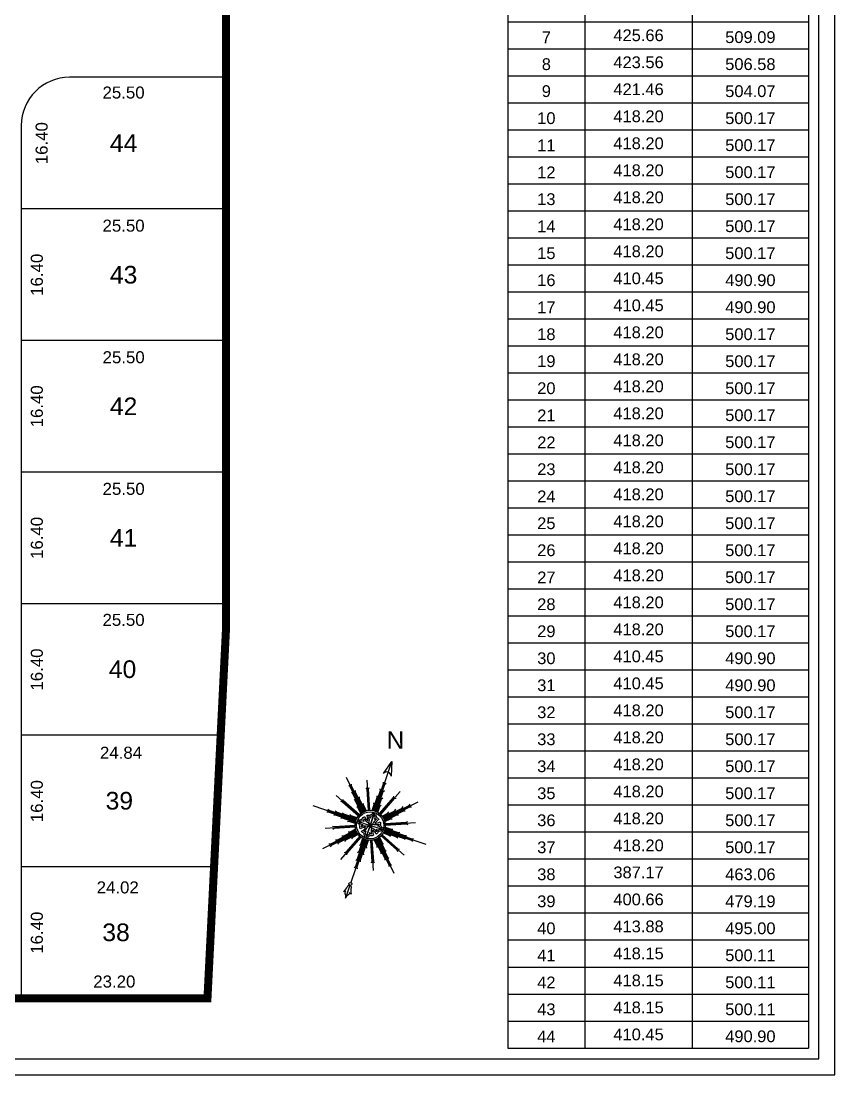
# Model space of a CAD drawing. Header units: metres. Extents: x -20425 to -20124, y -3531 to -2919.
# Drawn here: x -20225.9 to -20124.4, y -3531.3 to -3400 of the extents above; entities that cross this region are included whole.
import ezdxf
from ezdxf.enums import TextEntityAlignment as Align

# ---------------------------------------------------------------- set-up
doc = ezdxf.new("R2010")
doc.units = ezdxf.units.M
doc.header["$MEASUREMENT"] = 0
doc.header["$PDMODE"] = 32
doc.header["$PDSIZE"] = 1
doc.layers.add('DIMENSION', color=7, linetype='Continuous')
doc.layers.add('DIMENTION', color=6, linetype='Continuous')
doc.styles.add('AREAL', font='arial.ttf', dxfattribs={"height": 3})
doc.styles.add('ARIAL', font='arial.ttf', dxfattribs={"height": 1.5})
doc.dimstyles.new('Copy of STANDARD', dxfattribs={"dimtxt": 1.5, "dimasz": 0.5, "dimexe": 0.2, "dimexo": 0.3, "dimgap": 0.09, "dimtad": 0, "dimzin": 0, "dimdsep": 46, "dimtxsty": 'ARIAL', "dimblk1": 'OPEN', "dimblk2": 'OPEN', "dimsah": 1, "dimcen": 0.09, "dimse1": 1, "dimse2": 1, "dimsd1": 1, "dimsd2": 1, "dimadec": 0, "dimazin": 0, "dimtfac": 1, "dimtofl": 0, "dimtmove": 2, "dimatfit": 3, "dimldrblk": 'OPEN', "dimfxl": 0.2, "dimtolj": 1, "dimtzin": 0, "dimarcsym": 0})

# ---------------------------------------------------------------- blocks, each defined once
blk = doc.blocks.new('*D697')
at = {"layer": 'Defpoints', "color": 0, "linetype": 'Continuous', "transparency": 16777216}
for p in [(-20225.84, -3407.02), (-20223.29, -3407.02), (-20225.84, -3423.42)]:
    blk.add_point(p, dxfattribs=at)
at = {"layer": 'DIMENTION', "color": 0, "linetype": 'Continuous', "transparency": 16777216, "insert": (-20223.29, -3415.22), "char_height": 1.5, "attachment_point": 5, "rotation": 90, "style": 'ARIAL'}
blk.add_mtext('\\A1;16.40', dxfattribs=at)
blk = doc.blocks.new('_OPEN')
at = {"color": 0, "linetype": 'ByBlock'}
for p, q in [((-1, 0.17), (0, 0)), ((0, 0), (-1, -0.17)), ((0, 0), (-1, 0))]:
    blk.add_line(p, q, dxfattribs=at)
blk = doc.blocks.new('*D698')
at = {"layer": 'Defpoints', "color": 0, "linetype": 'Continuous', "transparency": 16777216}
for p in [(-20225.84, -3423.42), (-20200.34, -3423.42), (-20200.34, -3425.51)]:
    blk.add_point(p, dxfattribs=at)
at = {"layer": 'DIMENTION', "color": 0, "linetype": 'Continuous', "transparency": 16777216, "insert": (-20213.09, -3425.51), "char_height": 1.5, "attachment_point": 5, "style": 'ARIAL'}
blk.add_mtext('\\A1;25.50', dxfattribs=at)
blk = doc.blocks.new('*D602')
at = {"layer": 'Defpoints', "color": 0, "linetype": 'Continuous', "transparency": 16777216}
for p in [(-20225.83, -3519.71), (-20237.84, -3521.82, 0.05), (-20225.83, -3521.82, 0.05)]:
    blk.add_point(p, dxfattribs=at)
at = {"layer": 'DIMENTION', "color": 0, "linetype": 'Continuous', "transparency": 16777216, "insert": (-20231.83, -3519.71), "char_height": 1.5, "attachment_point": 5, "rotation": 360, "style": 'ARIAL'}
blk.add_mtext('\\A1;12.00', dxfattribs=at)
blk = doc.blocks.new('*D603')
at = {"layer": 'Defpoints', "color": 0, "linetype": 'Continuous', "transparency": 16777216}
for p in [(-20202.64, -3519.71), (-20225.83, -3521.82, 0.05), (-20202.64, -3521.82)]:
    blk.add_point(p, dxfattribs=at)
at = {"layer": 'DIMENTION', "color": 0, "linetype": 'Continuous', "transparency": 16777216, "insert": (-20214.24, -3519.71), "char_height": 1.5, "attachment_point": 5, "rotation": 360, "style": 'ARIAL'}
blk.add_mtext('\\A1;23.20', dxfattribs=at)
blk = doc.blocks.new('*D652')
at = {"layer": 'Defpoints', "color": 0, "linetype": 'Continuous', "transparency": 16777216}
for p in [(-20225.83, -3505.42), (-20223.89, -3505.42), (-20225.83, -3521.82, 0.05)]:
    blk.add_point(p, dxfattribs=at)
at = {"layer": 'DIMENTION', "color": 0, "linetype": 'Continuous', "transparency": 16777216, "insert": (-20223.89, -3513.62), "char_height": 1.5, "attachment_point": 5, "rotation": 90, "style": 'ARIAL'}
blk.add_mtext('\\A1;16.40', dxfattribs=at)
blk = doc.blocks.new('*D653')
at = {"layer": 'Defpoints', "color": 0, "linetype": 'Continuous', "transparency": 16777216}
for p in [(-20225.83, -3489.02), (-20223.89, -3489.02), (-20225.83, -3505.42)]:
    blk.add_point(p, dxfattribs=at)
at = {"layer": 'DIMENTION', "color": 0, "linetype": 'Continuous', "transparency": 16777216, "insert": (-20223.89, -3497.22), "char_height": 1.5, "attachment_point": 5, "rotation": 90, "style": 'ARIAL'}
blk.add_mtext('\\A1;16.40', dxfattribs=at)
blk = doc.blocks.new('*D654')
at = {"layer": 'Defpoints', "color": 0, "linetype": 'Continuous', "transparency": 16777216}
for p in [(-20225.83, -3472.62), (-20223.89, -3472.62), (-20225.83, -3489.02)]:
    blk.add_point(p, dxfattribs=at)
at = {"layer": 'DIMENTION', "color": 0, "linetype": 'Continuous', "transparency": 16777216, "insert": (-20223.89, -3480.82), "char_height": 1.5, "attachment_point": 5, "rotation": 90, "style": 'ARIAL'}
blk.add_mtext('\\A1;16.40', dxfattribs=at)
blk = doc.blocks.new('*D655')
at = {"layer": 'Defpoints', "color": 0, "linetype": 'Continuous', "transparency": 16777216}
for p in [(-20225.83, -3456.22), (-20223.89, -3456.22), (-20225.83, -3472.62)]:
    blk.add_point(p, dxfattribs=at)
at = {"layer": 'DIMENTION', "color": 0, "linetype": 'Continuous', "transparency": 16777216, "insert": (-20223.89, -3464.42), "char_height": 1.5, "attachment_point": 5, "rotation": 90, "style": 'ARIAL'}
blk.add_mtext('\\A1;16.40', dxfattribs=at)
blk = doc.blocks.new('*D656')
at = {"layer": 'Defpoints', "color": 0, "linetype": 'Continuous', "transparency": 16777216}
for p in [(-20225.83, -3439.82), (-20223.89, -3439.82), (-20225.83, -3456.22)]:
    blk.add_point(p, dxfattribs=at)
at = {"layer": 'DIMENTION', "color": 0, "linetype": 'Continuous', "transparency": 16777216, "insert": (-20223.89, -3448.02), "char_height": 1.5, "attachment_point": 5, "rotation": 90, "style": 'ARIAL'}
blk.add_mtext('\\A1;16.40', dxfattribs=at)
blk = doc.blocks.new('*D657')
at = {"layer": 'Defpoints', "color": 0, "linetype": 'Continuous', "transparency": 16777216}
for p in [(-20225.84, -3423.42), (-20223.89, -3423.42), (-20225.83, -3439.82)]:
    blk.add_point(p, dxfattribs=at)
at = {"layer": 'DIMENTION', "color": 0, "linetype": 'Continuous', "transparency": 16777216, "insert": (-20223.89, -3431.62), "char_height": 1.5, "attachment_point": 5, "rotation": 90, "style": 'ARIAL'}
blk.add_mtext('\\A1;16.40', dxfattribs=at)
blk = doc.blocks.new('*D658')
at = {"layer": 'Defpoints', "color": 0, "linetype": 'Continuous', "transparency": 16777216}
for p in [(-20225.84, -3407.02), (-20200.34, -3407.02), (-20200.34, -3408.92)]:
    blk.add_point(p, dxfattribs=at)
at = {"layer": 'DIMENTION', "color": 0, "linetype": 'Continuous', "transparency": 16777216, "insert": (-20213.09, -3408.92), "char_height": 1.5, "attachment_point": 5, "style": 'ARIAL'}
blk.add_mtext('\\A1;25.50', dxfattribs=at)
blk = doc.blocks.new('*D659')
at = {"layer": 'Defpoints', "color": 0, "linetype": 'Continuous', "transparency": 16777216}
for p in [(-20225.83, -3472.62), (-20200.34, -3472.62), (-20225.83, -3474.64)]:
    blk.add_point(p, dxfattribs=at)
at = {"layer": 'DIMENTION', "color": 0, "linetype": 'Continuous', "transparency": 16777216, "insert": (-20213.09, -3474.64), "char_height": 1.5, "attachment_point": 5, "style": 'ARIAL'}
blk.add_mtext('\\A1;25.50', dxfattribs=at)
blk = doc.blocks.new('*D660')
at = {"layer": 'Defpoints', "color": 0, "linetype": 'Continuous', "transparency": 16777216}
for p in [(-20225.83, -3489.02), (-20200.99, -3489.02), (-20225.83, -3491.2)]:
    blk.add_point(p, dxfattribs=at)
at = {"layer": 'DIMENTION', "color": 0, "linetype": 'Continuous', "transparency": 16777216, "insert": (-20213.41, -3491.2), "char_height": 1.5, "attachment_point": 5, "style": 'ARIAL'}
blk.add_mtext('\\A1;24.84', dxfattribs=at)
blk = doc.blocks.new('*D661')
at = {"layer": 'Defpoints', "color": 0, "linetype": 'Continuous', "transparency": 16777216}
for p in [(-20225.83, -3505.42), (-20201.81, -3505.42), (-20225.83, -3507.98)]:
    blk.add_point(p, dxfattribs=at)
at = {"layer": 'DIMENTION', "color": 0, "linetype": 'Continuous', "transparency": 16777216, "insert": (-20213.82, -3507.98), "char_height": 1.5, "attachment_point": 5, "style": 'ARIAL'}
blk.add_mtext('\\A1;24.02', dxfattribs=at)
blk = doc.blocks.new('*D662')
at = {"layer": 'Defpoints', "color": 0, "linetype": 'Continuous', "transparency": 16777216}
for p in [(-20225.83, -3439.82), (-20200.33, -3439.82), (-20200.33, -3441.91)]:
    blk.add_point(p, dxfattribs=at)
at = {"layer": 'DIMENTION', "color": 0, "linetype": 'Continuous', "transparency": 16777216, "insert": (-20213.08, -3441.91), "char_height": 1.5, "attachment_point": 5, "style": 'ARIAL'}
blk.add_mtext('\\A1;25.50', dxfattribs=at)
blk = doc.blocks.new('*D663')
at = {"layer": 'Defpoints', "color": 0, "linetype": 'Continuous', "transparency": 16777216}
for p in [(-20225.83, -3456.22), (-20200.33, -3456.22), (-20200.33, -3458.31)]:
    blk.add_point(p, dxfattribs=at)
at = {"layer": 'DIMENTION', "color": 0, "linetype": 'Continuous', "transparency": 16777216, "insert": (-20213.08, -3458.31), "char_height": 1.5, "attachment_point": 5, "style": 'ARIAL'}
blk.add_mtext('\\A1;25.50', dxfattribs=at)

msp = doc.modelspace()

# ---------------------------------------------------------------- linework, layer by layer
at = {"layer": 'DIMENSION', "color": 0, "linetype": 'Continuous'}
msp.add_line((-20184.889, -3507.704), (-20185.433, -3509.307), dxfattribs=at)
for points in [[(-20181.752, -3498.461), (-20179.654, -3492.28)], [(-20183.188, -3498.555), (-20185.296, -3494.28)], [(-20182.479, -3498.365), (-20182.725, -3494.613)], [(-20181.841, -3498.433), (-20180.693, -3495.048), (-20180.721, -3494.839)], [(-20183.271, -3498.598), (-20184.852, -3495.393), (-20185.019, -3495.266)], [(-20183.352, -3498.646), (-20184.52, -3496.277), (-20184.688, -3496.15)], [(-20183.102, -3498.515), (-20184.683, -3495.31), (-20184.682, -3495.099)], [(-20183.015, -3498.48), (-20184.183, -3496.111), (-20184.182, -3495.901)], [(-20182.573, -3498.373), (-20182.745, -3495.745), (-20182.851, -3495.563)], [(-20182.385, -3498.361), (-20182.558, -3495.732), (-20182.476, -3495.539)], [(-20181.933, -3498.409), (-20181.084, -3495.908), (-20181.112, -3495.699)], [(-20181.663, -3498.493), (-20180.515, -3495.108), (-20180.365, -3494.96)], [(-20181.577, -3498.53), (-20180.728, -3496.029), (-20180.578, -3495.881)], [(-20181.116, -3498.827), (-20178.637, -3496)], [(-20183.769, -3499.001), (-20186.597, -3496.522)], [(-20183.83, -3499.074), (-20185.81, -3497.337), (-20186.014, -3497.283)], [(-20183.706, -3498.932), (-20185.687, -3497.195), (-20185.766, -3497.001)], [(-20183.431, -3498.699), (-20184.189, -3497.162), (-20184.356, -3497.035)], [(-20182.925, -3498.449), (-20183.683, -3496.913), (-20183.682, -3496.702)], [(-20182.12, -3498.376), (-20181.866, -3497.628), (-20181.895, -3497.419)], [(-20182.026, -3498.39), (-20181.475, -3496.768), (-20181.504, -3496.559)], [(-20181.492, -3498.571), (-20180.941, -3496.949), (-20180.791, -3496.801)], [(-20181.189, -3498.767), (-20179.452, -3496.786), (-20179.399, -3496.583)], [(-20181.047, -3498.891), (-20179.31, -3496.91), (-20179.116, -3496.831)], [(-20180.67, -3499.409), (-20176.395, -3497.301)], [(-20184.136, -3499.637), (-20189.477, -3497.824)], [(-20184.164, -3499.726), (-20187.549, -3498.578), (-20187.757, -3498.606)], [(-20184.104, -3499.548), (-20187.489, -3498.4), (-20187.636, -3498.25)], [(-20184.067, -3499.462), (-20186.568, -3498.613), (-20186.716, -3498.463)], [(-20184.025, -3499.376), (-20185.648, -3498.826), (-20185.796, -3498.676)], [(-20183.508, -3498.755), (-20183.857, -3498.047), (-20184.025, -3497.92)], [(-20182.834, -3498.422), (-20183.183, -3497.714), (-20183.182, -3497.504)], [(-20181.408, -3498.617), (-20181.154, -3497.869), (-20181.005, -3497.721)], [(-20180.87, -3499.089), (-20180.162, -3498.739), (-20180.035, -3498.572)], [(-20180.814, -3499.166), (-20179.277, -3498.408), (-20179.15, -3498.24)], [(-20180.761, -3499.245), (-20178.392, -3498.076), (-20178.265, -3497.909)], [(-20180.714, -3499.326), (-20177.508, -3497.745), (-20177.381, -3497.577)], [(-20180.63, -3499.495), (-20177.425, -3497.913), (-20177.214, -3497.914)], [(-20180.595, -3499.582), (-20178.226, -3498.413), (-20178.016, -3498.415)], [(-20184.188, -3499.818), (-20186.689, -3498.969), (-20186.897, -3498.997)], [(-20184.207, -3499.911), (-20185.829, -3499.36), (-20186.037, -3499.389)], [(-20184.221, -3500.005), (-20184.969, -3499.751), (-20185.177, -3499.78)], [(-20183.979, -3499.293), (-20184.728, -3499.039), (-20184.875, -3498.889)], [(-20180.564, -3499.672), (-20179.028, -3498.914), (-20178.817, -3498.915)], [(-20180.538, -3499.763), (-20179.829, -3499.414), (-20179.619, -3499.415)], [(-20180.488, -3500.024), (-20177.86, -3499.852), (-20177.678, -3499.745)], [(-20180.48, -3500.118), (-20176.728, -3499.872)], [(-20180.476, -3500.212), (-20177.847, -3500.039), (-20177.654, -3500.121)], [(-20184.042, -3501.072), (-20188.317, -3503.181)], [(-20184.232, -3500.364), (-20187.984, -3500.61)], [(-20184.081, -3500.987), (-20187.287, -3502.568), (-20187.497, -3502.567)], [(-20183.998, -3501.156), (-20187.204, -3502.737), (-20187.331, -3502.904)], [(-20184.236, -3500.27), (-20186.864, -3500.442), (-20187.058, -3500.361)], [(-20184.223, -3500.458), (-20186.852, -3500.63), (-20187.034, -3500.736)], [(-20184.117, -3500.9), (-20186.486, -3502.068), (-20186.696, -3502.067)], [(-20183.95, -3501.237), (-20186.319, -3502.405), (-20186.446, -3502.573)], [(-20184.148, -3500.81), (-20185.684, -3501.568), (-20185.894, -3501.567)], [(-20183.898, -3501.316), (-20185.435, -3502.074), (-20185.562, -3502.241)], [(-20184.174, -3500.718), (-20184.883, -3501.068), (-20185.093, -3501.067)], [(-20183.842, -3501.393), (-20184.55, -3501.742), (-20184.677, -3501.91)], [(-20180.882, -3501.408), (-20178.901, -3503.145), (-20178.698, -3503.198)], [(-20180.754, -3500.785), (-20175.413, -3502.597)], [(-20180.732, -3501.189), (-20179.984, -3501.443), (-20179.836, -3501.592)], [(-20180.686, -3501.105), (-20179.064, -3501.656), (-20178.916, -3501.805)], [(-20180.645, -3501.02), (-20178.144, -3501.869), (-20177.996, -3502.018)], [(-20180.608, -3500.933), (-20177.223, -3502.082), (-20177.075, -3502.231)], [(-20180.548, -3500.755), (-20177.163, -3501.904), (-20176.955, -3501.875)], [(-20180.524, -3500.664), (-20178.023, -3501.513), (-20177.815, -3501.484)], [(-20180.505, -3500.571), (-20178.883, -3501.122), (-20178.674, -3501.093)], [(-20180.491, -3500.477), (-20179.743, -3500.731), (-20179.534, -3500.702)], [(-20183.595, -3501.654), (-20186.074, -3504.482)], [(-20183.665, -3501.591), (-20185.401, -3503.571), (-20185.596, -3503.651)], [(-20183.523, -3501.715), (-20185.26, -3503.695), (-20185.313, -3503.899)], [(-20182.96, -3502.021), (-20184.773, -3507.362)], [(-20183.048, -3501.989), (-20184.197, -3505.374), (-20184.346, -3505.521)], [(-20183.135, -3501.952), (-20183.984, -3504.453), (-20184.133, -3504.601)], [(-20182.87, -3502.049), (-20184.019, -3505.434), (-20183.99, -3505.642)], [(-20183.22, -3501.91), (-20183.771, -3503.533), (-20183.92, -3503.681)], [(-20183.304, -3501.864), (-20183.558, -3502.612), (-20183.707, -3502.76)], [(-20182.779, -3502.073), (-20183.628, -3504.574), (-20183.599, -3504.782)], [(-20182.686, -3502.092), (-20183.237, -3503.714), (-20183.208, -3503.922)], [(-20182.592, -3502.106), (-20182.846, -3502.854), (-20182.817, -3503.062)], [(-20182.327, -3502.121), (-20182.154, -3504.749), (-20182.236, -3504.943)], [(-20182.233, -3502.117), (-20181.987, -3505.869)], [(-20182.139, -3502.108), (-20181.967, -3504.737), (-20181.861, -3504.919)], [(-20181.878, -3502.059), (-20181.529, -3502.768), (-20181.53, -3502.978)], [(-20181.787, -3502.033), (-20181.029, -3503.569), (-20181.03, -3503.779)], [(-20181.697, -3502.002), (-20180.529, -3504.371), (-20180.53, -3504.581)], [(-20181.61, -3501.966), (-20180.028, -3505.172), (-20180.03, -3505.382)], [(-20181.524, -3501.927), (-20179.416, -3506.202)], [(-20181.441, -3501.883), (-20179.86, -3505.089), (-20179.692, -3505.216)], [(-20181.36, -3501.835), (-20180.191, -3504.204), (-20180.024, -3504.331)], [(-20181.281, -3501.783), (-20180.523, -3503.32), (-20180.355, -3503.447)], [(-20181.204, -3501.727), (-20180.854, -3502.435), (-20180.687, -3502.562)], [(-20181.006, -3501.549), (-20179.025, -3503.286), (-20178.946, -3503.481)], [(-20180.942, -3501.48), (-20178.115, -3503.959)]]:
    msp.add_lwpolyline(points, dxfattribs=at)
msp.add_lwpolyline([(-20179.654, -3492.28), (-20179.733, -3494.093, 0.6485132), (-20180.696, -3493.767)], format="xyb", close=True, dxfattribs=at)
for points in [[(-20183.888, -3499.522, 0.189261), (-20183.507, -3499.501, -0.0957487), (-20183.34, -3499.462, -0.223065), (-20183.081, -3499.154, 0.135715), (-20182.637, -3499.658, 0.13637), (-20182.782, -3499.007, -0.225953), (-20182.375, -3498.986, -0.0957488), (-20182.243, -3498.877, 0.18926), (-20181.994, -3498.588)], [(-20181.812, -3498.639), (-20182.356, -3500.241, -0.397364), (-20182.508, -3499.954, 0.143428), (-20182.521, -3499.14, -0.30139), (-20182.282, -3499.346, -0.350824), (-20182.153, -3499.042, 0.189261), (-20181.812, -3498.639)], [(-20181.812, -3498.639, 0.189261), (-20181.787, -3499.167, -0.350824), (-20181.87, -3499.485, -0.30139), (-20181.555, -3499.467, 0.143428), (-20182.061, -3500.106, -0.397364), (-20182.356, -3500.241), (-20181.812, -3498.639)], [(-20181.637, -3498.709, 0.189261), (-20181.616, -3499.09, -0.0957487), (-20181.577, -3499.257, -0.223065), (-20181.269, -3499.516, 0.135715), (-20181.773, -3499.96, 0.13637), (-20181.122, -3499.815, -0.225953), (-20181.101, -3500.222, -0.0957488), (-20180.992, -3500.354, 0.18926), (-20180.703, -3500.603)], [(-20183.074, -3501.773, 0.189261), (-20183.096, -3501.392, -0.0957487), (-20183.135, -3501.225, -0.223065), (-20183.443, -3500.966, 0.135715), (-20182.938, -3500.522, 0.13637), (-20183.59, -3500.667, -0.225953), (-20183.611, -3500.26, -0.0957488), (-20183.72, -3500.127, 0.18926), (-20184.009, -3499.879)], [(-20183.958, -3499.697, 0.189261), (-20183.43, -3499.672, -0.350824), (-20183.111, -3499.755, -0.30139), (-20183.129, -3499.44, 0.143428), (-20182.491, -3499.946, -0.397364), (-20182.356, -3500.241)], [(-20183.958, -3499.697), (-20182.356, -3500.241, -0.397364), (-20182.643, -3500.393, 0.143428), (-20183.457, -3500.405, -0.30139), (-20183.251, -3500.167, -0.350824), (-20183.554, -3500.038, 0.189261), (-20183.958, -3499.697)], [(-20180.754, -3500.785), (-20182.356, -3500.241, -0.397364), (-20182.069, -3500.089, 0.143428), (-20181.255, -3500.076, -0.30139), (-20181.461, -3500.315, -0.350824), (-20181.157, -3500.444, 0.189261), (-20180.754, -3500.785)], [(-20182.9, -3501.843, 0.189261), (-20182.924, -3501.315, -0.350824), (-20182.842, -3500.996, -0.30139), (-20183.157, -3501.014, 0.143428), (-20182.651, -3500.376, -0.397364), (-20182.356, -3500.241), (-20182.9, -3501.843)], [(-20182.9, -3501.843), (-20182.356, -3500.241, -0.397364), (-20182.204, -3500.528, 0.143428), (-20182.191, -3501.342, -0.30139), (-20182.43, -3501.136, -0.350824), (-20182.559, -3501.439, 0.189261), (-20182.9, -3501.843)], [(-20180.824, -3500.959, 0.189261), (-20181.205, -3500.981, -0.0957487), (-20181.372, -3501.02, -0.223065), (-20181.631, -3501.328, 0.135715), (-20182.075, -3500.823, 0.13637), (-20181.93, -3501.475, -0.225953), (-20182.337, -3501.496, -0.0957488), (-20182.469, -3501.605, 0.18926), (-20182.718, -3501.894)], [(-20180.754, -3500.785, 0.189261), (-20181.282, -3500.809, -0.350824), (-20181.6, -3500.727, -0.30139), (-20181.583, -3501.042, 0.143428), (-20182.221, -3500.536, -0.397364), (-20182.356, -3500.241)], [(-20185.433, -3509.307, 0.189261), (-20185.457, -3508.779, -0.350824), (-20185.375, -3508.46, -0.30139), (-20185.69, -3508.478, 0.143428), (-20185.184, -3507.84)], [(-20185.184, -3507.84, -0.9437429), (-20184.737, -3507.991, 0.143428), (-20184.724, -3508.805, -0.30139), (-20184.963, -3508.6, -0.350824), (-20185.092, -3508.903, 0.189261), (-20185.433, -3509.307)]]:
    msp.add_lwpolyline(points, format="xyb", dxfattribs=at)
for centre, radius in [((-20182.356, -3500.241), 1.88), ((-20182.356, -3500.241), 1.692), ((-20184.831, -3507.533), 0.181)]:
    msp.add_circle(centre, radius, dxfattribs=at)
at = {"layer": 'DIMENTION', "color": 7, "linetype": 'Continuous'}
for p, q in [((-20165.214, -3370.681), (-20165.214, -3527.988)), ((-20127.731, -3370.681), (-20127.731, -3527.988)), ((-20155.6, -3373.612), (-20155.6, -3527.988)), ((-20142.236, -3376.76), (-20142.236, -3527.988)), ((-20165.214, -3400.101), (-20127.731, -3400.101)), ((-20165.214, -3403.466), (-20127.731, -3403.466)), ((-20165.214, -3406.831), (-20127.731, -3406.831)), ((-20165.214, -3410.197), (-20127.731, -3410.197)), ((-20165.214, -3413.562), (-20127.731, -3413.562)), ((-20165.214, -3416.928), (-20127.731, -3416.928)), ((-20165.214, -3420.293), (-20127.731, -3420.293)), ((-20165.214, -3423.659), (-20127.731, -3423.659)), ((-20165.214, -3427.024), (-20127.731, -3427.024)), ((-20165.214, -3430.39), (-20127.731, -3430.39)), ((-20165.214, -3433.755), (-20127.731, -3433.755)), ((-20165.214, -3437.121), (-20127.731, -3437.121)), ((-20165.214, -3440.486), (-20127.731, -3440.486)), ((-20165.214, -3443.852), (-20127.731, -3443.852)), ((-20165.214, -3447.217), (-20127.731, -3447.217)), ((-20165.214, -3450.583), (-20127.731, -3450.583)), ((-20165.214, -3453.948), (-20127.731, -3453.948)), ((-20165.214, -3457.313), (-20127.731, -3457.313)), ((-20165.214, -3460.679), (-20127.731, -3460.679)), ((-20165.214, -3464.044), (-20127.731, -3464.044)), ((-20165.214, -3467.41), (-20127.731, -3467.41)), ((-20165.214, -3470.775), (-20127.731, -3470.775)), ((-20165.214, -3474.141), (-20127.731, -3474.141)), ((-20165.214, -3477.506), (-20127.731, -3477.506)), ((-20165.214, -3480.872), (-20127.731, -3480.872)), ((-20165.214, -3484.237), (-20127.731, -3484.237)), ((-20165.214, -3487.603), (-20127.731, -3487.603)), ((-20165.214, -3490.968), (-20127.731, -3490.968)), ((-20165.214, -3494.334), (-20127.731, -3494.334)), ((-20165.214, -3497.699), (-20127.731, -3497.699)), ((-20165.214, -3501.065), (-20127.731, -3501.065)), ((-20165.214, -3504.43), (-20127.731, -3504.43)), ((-20165.214, -3507.795), (-20127.731, -3507.795)), ((-20165.214, -3511.161), (-20127.731, -3511.161)), ((-20165.214, -3514.526), (-20127.731, -3514.526)), ((-20165.214, -3517.892), (-20127.731, -3517.892)), ((-20165.214, -3521.257), (-20127.731, -3521.257)), ((-20165.214, -3524.623), (-20127.731, -3524.623)), ((-20165.214, -3527.988), (-20127.731, -3527.988))]:
    msp.add_line(p, q, dxfattribs=at)
at = {"layer": 'DIMENTION', "color": 0, "linetype": 'Continuous'}
for points in [[(-20424.811, -3531.341), (-20124.449, -3531.341), (-20124.449, -2918.531), (-20424.811, -2918.531)], [(-20422.811, -3529.341), (-20126.449, -3529.341), (-20126.449, -2920.531), (-20422.811, -2920.531)]]:
    msp.add_lwpolyline(points, close=True, dxfattribs=at)
at = {"layer": 'DIMENTION', "color": 1, "linetype": 'Continuous', "const_width": 1}
msp.add_lwpolyline([(-20200.336, -3114.401), (-20198.383, -3103.183), (-20188.602, -3067.25), (-20186.137, -3062.401), (-20186.137, -3062.401), (-20181.429, -3053.138), (-20215.373, -2928.562), (-20215.373, -2928.562), (-20280.161, -2939.474), (-20308.053, -2954.902), (-20337.174, -2960.266), (-20370.873, -2962.89), (-20388.704, -2974.496), (-20392.97, -2978.16), (-20408.868, -2987.995), (-20400.042, -3118.314), (-20387.876, -3246.877), (-20389.246, -3311.003), (-20390.617, -3375.129), (-20389.471, -3521.815), (-20202.637, -3521.815), (-20200.336, -3475.953), (-20200.336, -3383.109), (-20200.336, -3335.901)], close=True, dxfattribs=at)
at = {"layer": 'DIMENTION', "color": 0, "linetype": 'Continuous'}
for points in [[(-20200.336, -3407.015), (-20219.836, -3407.015)], [(-20200.336, -3423.415), (-20225.834, -3423.415)], [(-20200.336, -3439.815), (-20225.834, -3439.815)], [(-20200.336, -3456.215), (-20225.834, -3456.215)], [(-20200.336, -3472.615), (-20225.834, -3472.615)], [(-20200.992, -3489.015), (-20225.834, -3489.015)], [(-20201.814, -3505.415), (-20225.834, -3505.415)]]:
    msp.add_lwpolyline(points, dxfattribs=at)
at = {"layer": 'DIMENTION', "color": 0, "linetype": 'Continuous', "elevation": 0.05}
msp.add_lwpolyline([(-20225.834, -3412.832), (-20225.834, -3521.815)], dxfattribs=at)
at = {"layer": 'DIMENTION', "color": 0, "linetype": 'Continuous'}
msp.add_arc((-20219.836, -3413.015), 6, 90, 180, dxfattribs=at)

# ---------------------------------------------------------------- texts
at = {"layer": 'DIMENSION', "color": 0, "linetype": 'Continuous', "style": 'AREAL'}
msp.add_text('N', height=2.153, dxfattribs=at).set_placement((-20180.298, -3490.692))
at = {"layer": 'DIMENTION', "color": 5, "linetype": 'Continuous', "style": 'ARIAL'}
for s, p in [('44', (-20213.085, -3415.215)), ('43', (-20213.085, -3431.615)), ('42', (-20213.085, -3448.015)), ('41', (-20213.085, -3464.415)), ('40', (-20213.215, -3480.775)), ('39', (-20213.617, -3497.169)), ('38', (-20214.028, -3513.568))]:
    msp.add_text(s, height=2.2, dxfattribs=at).set_placement(p, align=Align.MIDDLE_CENTER)
at = {"layer": 'DIMENTION', "color": 7, "linetype": 'Continuous', "char_height": 1.4675}
for s, insert, width, attachment_point in [('{\\fArial|b0|i0|c0;7', (-20160.407, -3402.762), 8.20496, 8), ('{\\fArial|b0|i0|c0;425.66', (-20148.918, -3401.783), 11.95523, 5), ('{\\fArial|b0|i0|c0;509.09', (-20134.984, -3402.762), 13.09662, 8), ('{\\fArial|b0|i0|c0;8', (-20160.407, -3406.127), 8.20496, 8), ('{\\fArial|b0|i0|c0;423.56', (-20148.918, -3405.149), 11.95523, 5), ('{\\fArial|b0|i0|c0;506.58', (-20134.984, -3406.127), 13.09662, 8), ('{\\fArial|b0|i0|c0;9', (-20160.407, -3409.493), 8.20496, 8), ('{\\fArial|b0|i0|c0;421.46', (-20148.918, -3408.514), 11.95523, 5), ('{\\fArial|b0|i0|c0;504.07', (-20134.984, -3409.493), 13.09662, 8), ('{\\fArial|b0|i0|c0;10', (-20160.407, -3412.858), 8.20496, 8), ('{\\fArial|b0|i0|c0;418.20', (-20148.918, -3411.88), 11.95523, 5), ('{\\fArial|b0|i0|c0;500.17', (-20134.984, -3412.858), 13.09662, 8), ('{\\fArial|b0|i0|c0;418.20', (-20148.918, -3415.245), 11.95523, 5), ('{\\fArial|b0|i0|c0;500.17', (-20134.984, -3416.223), 13.09662, 8), ('{\\fArial|b0|i0|c0;11', (-20160.407, -3416.223), 8.20496, 8), ('{\\fArial|b0|i0|c0;12', (-20160.407, -3419.589), 8.20496, 8), ('{\\fArial|b0|i0|c0;418.20', (-20148.918, -3418.611), 11.95523, 5), ('{\\fArial|b0|i0|c0;500.17', (-20134.984, -3419.589), 13.09662, 8), ('{\\fArial|b0|i0|c0;418.20', (-20148.918, -3421.976), 11.95523, 5), ('{\\fArial|b0|i0|c0;13', (-20160.407, -3422.954), 8.20496, 8), ('{\\fArial|b0|i0|c0;500.17', (-20134.984, -3422.954), 13.09662, 8), ('{\\fArial|b0|i0|c0;14', (-20160.407, -3426.32), 8.20496, 8), ('{\\fArial|b0|i0|c0;418.20', (-20148.918, -3425.342), 11.95523, 5), ('{\\fArial|b0|i0|c0;500.17', (-20134.984, -3426.32), 13.09662, 8), ('{\\fArial|b0|i0|c0;15', (-20160.407, -3429.685), 8.20496, 8), ('{\\fArial|b0|i0|c0;418.20', (-20148.918, -3428.707), 11.95523, 5), ('{\\fArial|b0|i0|c0;500.17', (-20134.984, -3429.685), 13.09662, 8), ('{\\fArial|b0|i0|c0;16', (-20160.407, -3433.051), 8.20496, 8), ('{\\fArial|b0|i0|c0;410.45', (-20148.918, -3432.072), 11.95523, 5), ('{\\fArial|b0|i0|c0;490.90', (-20134.984, -3433.051), 13.09662, 8), ('{\\fArial|b0|i0|c0;17', (-20160.407, -3436.416), 8.20496, 8), ('{\\fArial|b0|i0|c0;410.45', (-20148.918, -3435.438), 11.95523, 5), ('{\\fArial|b0|i0|c0;490.90', (-20134.984, -3436.416), 13.09662, 8), ('{\\fArial|b0|i0|c0;18', (-20160.407, -3439.782), 8.20496, 8), ('{\\fArial|b0|i0|c0;418.20', (-20148.918, -3438.803), 11.95523, 5), ('{\\fArial|b0|i0|c0;500.17', (-20134.984, -3439.782), 13.09662, 8), ('{\\fArial|b0|i0|c0;19', (-20160.407, -3443.147), 8.20496, 8), ('{\\fArial|b0|i0|c0;418.20', (-20148.918, -3442.169), 11.95523, 5), ('{\\fArial|b0|i0|c0;500.17', (-20134.984, -3443.147), 13.09662, 8), ('{\\fArial|b0|i0|c0;418.20', (-20148.918, -3445.534), 11.95523, 5), ('{\\fArial|b0|i0|c0;20', (-20160.407, -3446.513), 8.20496, 8), ('{\\fArial|b0|i0|c0;500.17', (-20134.984, -3446.513), 13.09662, 8), ('{\\fArial|b0|i0|c0;21', (-20160.407, -3449.878), 8.20496, 8), ('{\\fArial|b0|i0|c0;418.20', (-20148.918, -3448.9), 11.95523, 5), ('{\\fArial|b0|i0|c0;500.17', (-20134.984, -3449.878), 13.09662, 8), ('{\\fArial|b0|i0|c0;418.20', (-20148.918, -3452.265), 11.95523, 5), ('{\\fArial|b0|i0|c0;22', (-20160.407, -3453.244), 8.20496, 8), ('{\\fArial|b0|i0|c0;500.17', (-20134.984, -3453.244), 13.09662, 8), ('{\\fArial|b0|i0|c0;23', (-20160.407, -3456.609), 8.20496, 8), ('{\\fArial|b0|i0|c0;418.20', (-20148.918, -3455.631), 11.95523, 5), ('{\\fArial|b0|i0|c0;500.17', (-20134.984, -3456.609), 13.09662, 8), ('{\\fArial|b0|i0|c0;24', (-20160.407, -3459.975), 8.20496, 8), ('{\\fArial|b0|i0|c0;418.20', (-20148.918, -3458.996), 11.95523, 5), ('{\\fArial|b0|i0|c0;500.17', (-20134.984, -3459.975), 13.09662, 8), ('{\\fArial|b0|i0|c0;25', (-20160.407, -3463.34), 8.20496, 8), ('{\\fArial|b0|i0|c0;418.20', (-20148.918, -3462.362), 11.95523, 5), ('{\\fArial|b0|i0|c0;500.17', (-20134.984, -3463.34), 13.09662, 8), ('{\\fArial|b0|i0|c0;26', (-20160.407, -3466.705), 8.20496, 8), ('{\\fArial|b0|i0|c0;418.20', (-20148.918, -3465.727), 11.95523, 5), ('{\\fArial|b0|i0|c0;500.17', (-20134.984, -3466.705), 13.09662, 8), ('{\\fArial|b0|i0|c0;27', (-20160.407, -3470.071), 8.20496, 8), ('{\\fArial|b0|i0|c0;418.20', (-20148.918, -3469.093), 11.95523, 5), ('{\\fArial|b0|i0|c0;500.17', (-20134.984, -3470.071), 13.09662, 8), ('{\\fArial|b0|i0|c0;28', (-20160.407, -3473.436), 8.20496, 8), ('{\\fArial|b0|i0|c0;418.20', (-20148.918, -3472.458), 11.95523, 5), ('{\\fArial|b0|i0|c0;500.17', (-20134.984, -3473.436), 13.09662, 8), ('{\\fArial|b0|i0|c0;418.20', (-20148.918, -3475.824), 11.95523, 5), ('{\\fArial|b0|i0|c0;29', (-20160.407, -3476.802), 8.20496, 8), ('{\\fArial|b0|i0|c0;500.17', (-20134.984, -3476.802), 13.09662, 8), ('{\\fArial|b0|i0|c0;30', (-20160.407, -3480.167), 8.20496, 8), ('{\\fArial|b0|i0|c0;410.45', (-20148.918, -3479.189), 11.95523, 5), ('{\\fArial|b0|i0|c0;490.90', (-20134.984, -3480.167), 13.09662, 8), ('{\\fArial|b0|i0|c0;31', (-20160.407, -3483.533), 8.20496, 8), ('{\\fArial|b0|i0|c0;410.45', (-20148.918, -3482.554), 11.95523, 5), ('{\\fArial|b0|i0|c0;490.90', (-20134.984, -3483.533), 13.09662, 8), ('{\\fArial|b0|i0|c0;32', (-20160.407, -3486.898), 8.20496, 8), ('{\\fArial|b0|i0|c0;418.20', (-20148.918, -3485.92), 11.95523, 5), ('{\\fArial|b0|i0|c0;500.17', (-20134.984, -3486.898), 13.09662, 8), ('{\\fArial|b0|i0|c0;33', (-20160.407, -3490.264), 8.20496, 8), ('{\\fArial|b0|i0|c0;418.20', (-20148.918, -3489.285), 11.95523, 5), ('{\\fArial|b0|i0|c0;500.17', (-20134.984, -3490.264), 13.09662, 8), ('{\\fArial|b0|i0|c0;34', (-20160.407, -3493.629), 8.20496, 8), ('{\\fArial|b0|i0|c0;418.20', (-20148.918, -3492.651), 11.95523, 5), ('{\\fArial|b0|i0|c0;500.17', (-20134.984, -3493.629), 13.09662, 8), ('{\\fArial|b0|i0|c0;35', (-20160.407, -3496.995), 8.20496, 8), ('{\\fArial|b0|i0|c0;418.20', (-20148.918, -3496.016), 11.95523, 5), ('{\\fArial|b0|i0|c0;500.17', (-20134.984, -3496.995), 13.09662, 8), ('{\\fArial|b0|i0|c0;418.20', (-20148.918, -3499.382), 11.95523, 5), ('{\\fArial|b0|i0|c0;36', (-20160.407, -3500.36), 8.20496, 8), ('{\\fArial|b0|i0|c0;500.17', (-20134.984, -3500.36), 13.09662, 8), ('{\\fArial|b0|i0|c0;37', (-20160.407, -3503.726), 8.20496, 8), ('{\\fArial|b0|i0|c0;418.20', (-20148.918, -3502.747), 11.95523, 5), ('{\\fArial|b0|i0|c0;500.17', (-20134.984, -3503.726), 13.09662, 8), ('{\\fArial|b0|i0|c0;387.17', (-20148.918, -3506.113), 11.95523, 5), ('{\\fArial|b0|i0|c0;38', (-20160.407, -3507.091), 8.20496, 8), ('{\\fArial|b0|i0|c0;463.06', (-20134.984, -3507.091), 13.09662, 8), ('{\\fArial|b0|i0|c0;39', (-20160.407, -3510.457), 8.20496, 8), ('{\\fArial|b0|i0|c0;400.66', (-20148.918, -3509.478), 11.95523, 5), ('{\\fArial|b0|i0|c0;479.19', (-20134.984, -3510.457), 13.09662, 8), ('{\\fArial|b0|i0|c0;40', (-20160.407, -3513.822), 8.20496, 8), ('{\\fArial|b0|i0|c0;413.88', (-20148.918, -3512.844), 11.95523, 5), ('{\\fArial|b0|i0|c0;495.00', (-20134.984, -3513.822), 13.09662, 8), ('{\\fArial|b0|i0|c0;41', (-20160.407, -3517.187), 8.20496, 8), ('{\\fArial|b0|i0|c0;418.15', (-20148.918, -3516.209), 11.95523, 5), ('{\\fArial|b0|i0|c0;500.11', (-20134.984, -3517.187), 13.09662, 8), ('{\\fArial|b0|i0|c0;42', (-20160.407, -3520.553), 8.20496, 8), ('{\\fArial|b0|i0|c0;418.15', (-20148.918, -3519.575), 11.95523, 5), ('{\\fArial|b0|i0|c0;500.11', (-20134.984, -3520.553), 13.09662, 8), ('{\\fArial|b0|i0|c0;43', (-20160.407, -3523.918), 8.20496, 8), ('{\\fArial|b0|i0|c0;418.15', (-20148.918, -3522.94), 11.95523, 5), ('{\\fArial|b0|i0|c0;500.11', (-20134.984, -3523.918), 13.09662, 8), ('{\\fArial|b0|i0|c0;44', (-20160.407, -3527.284), 8.20496, 8), ('{\\fArial|b0|i0|c0;410.45', (-20148.918, -3526.306), 11.95523, 5), ('{\\fArial|b0|i0|c0;490.90', (-20134.984, -3527.284), 13.09662, 8)]:
    msp.add_mtext(s, dxfattribs=dict(at, insert=insert, width=width, attachment_point=attachment_point))

# ---------------------------------------------------------------- dimensions: what is measured, and where the dimension line sits
at = {"layer": 'DIMENTION', "linetype": 'Continuous'}
for p1, p2, distance, picture, middle in [((-20225.836, -3423.415), (-20225.836, -3407.015), -2.542, '*D697', (-20223.294, -3415.215)), ((-20225.836, -3407.015), (-20200.336, -3407.015), -1.902, '*D658', (-20213.086, -3408.917)), ((-20225.836, -3423.415), (-20200.336, -3423.415), -2.091, '*D698', (-20213.086, -3425.506)), ((-20225.834, -3439.815), (-20200.334, -3439.815), -2.091, '*D662', (-20213.084, -3441.906)), ((-20225.834, -3456.215), (-20200.334, -3456.215), -2.091, '*D663', (-20213.084, -3458.306)), ((-20200.336, -3472.615), (-20225.834, -3472.615), 2.028, '*D659', (-20213.085, -3474.644)), ((-20200.992, -3489.015), (-20225.834, -3489.015), 2.183, '*D660', (-20213.413, -3491.199)), ((-20225.834, -3521.815, 0.05), (-20225.834, -3505.415), -1.944, '*D652', (-20223.89, -3513.615)), ((-20201.814, -3505.415), (-20225.834, -3505.415), 2.565, '*D661', (-20213.824, -3507.98))]:
    dim = msp.add_aligned_dim(p1=p1, p2=p2, distance=distance, dimstyle='Copy of STANDARD', override={"dimscale": 1, "dimfxl": 0.18}, dxfattribs=at)
    dim.commit()
    dim.dimension.update_dxf_attribs({"geometry": picture, "text_midpoint": middle})
for base, p1, p2, angle, picture, middle in [((-20223.89, -3423.415), (-20225.834, -3439.815), (-20225.836, -3423.415), 270, '*D657', (-20223.89, -3431.615)), ((-20223.89, -3439.815), (-20225.834, -3456.215), (-20225.834, -3439.815), 270, '*D656', (-20223.89, -3448.015)), ((-20223.89, -3456.215), (-20225.834, -3472.615), (-20225.834, -3456.215), 270, '*D655', (-20223.89, -3464.415)), ((-20223.89, -3472.615), (-20225.834, -3489.015), (-20225.834, -3472.615), 270, '*D654', (-20223.89, -3480.815)), ((-20223.89, -3489.015), (-20225.834, -3505.415), (-20225.834, -3489.015), 270, '*D653', (-20223.89, -3497.215)), ((-20225.834, -3519.706), (-20237.835, -3521.815, 0.05), (-20225.834, -3521.815, 0.05), 179.99995, '*D602', (-20231.834, -3519.706)), ((-20202.637, -3519.706), (-20225.834, -3521.815, 0.05), (-20202.637, -3521.815), 179.99995, '*D603', (-20214.235, -3519.706))]:
    dim = msp.add_linear_dim(base=base, p1=p1, p2=p2, angle=angle, dimstyle='Copy of STANDARD', override={"dimscale": 1, "dimtmove": 1, "dimfxl": 0.18}, dxfattribs=at)
    dim.commit()
    dim.dimension.update_dxf_attribs({"geometry": picture, "text_midpoint": middle})

doc.saveas('drawing.dxf')
